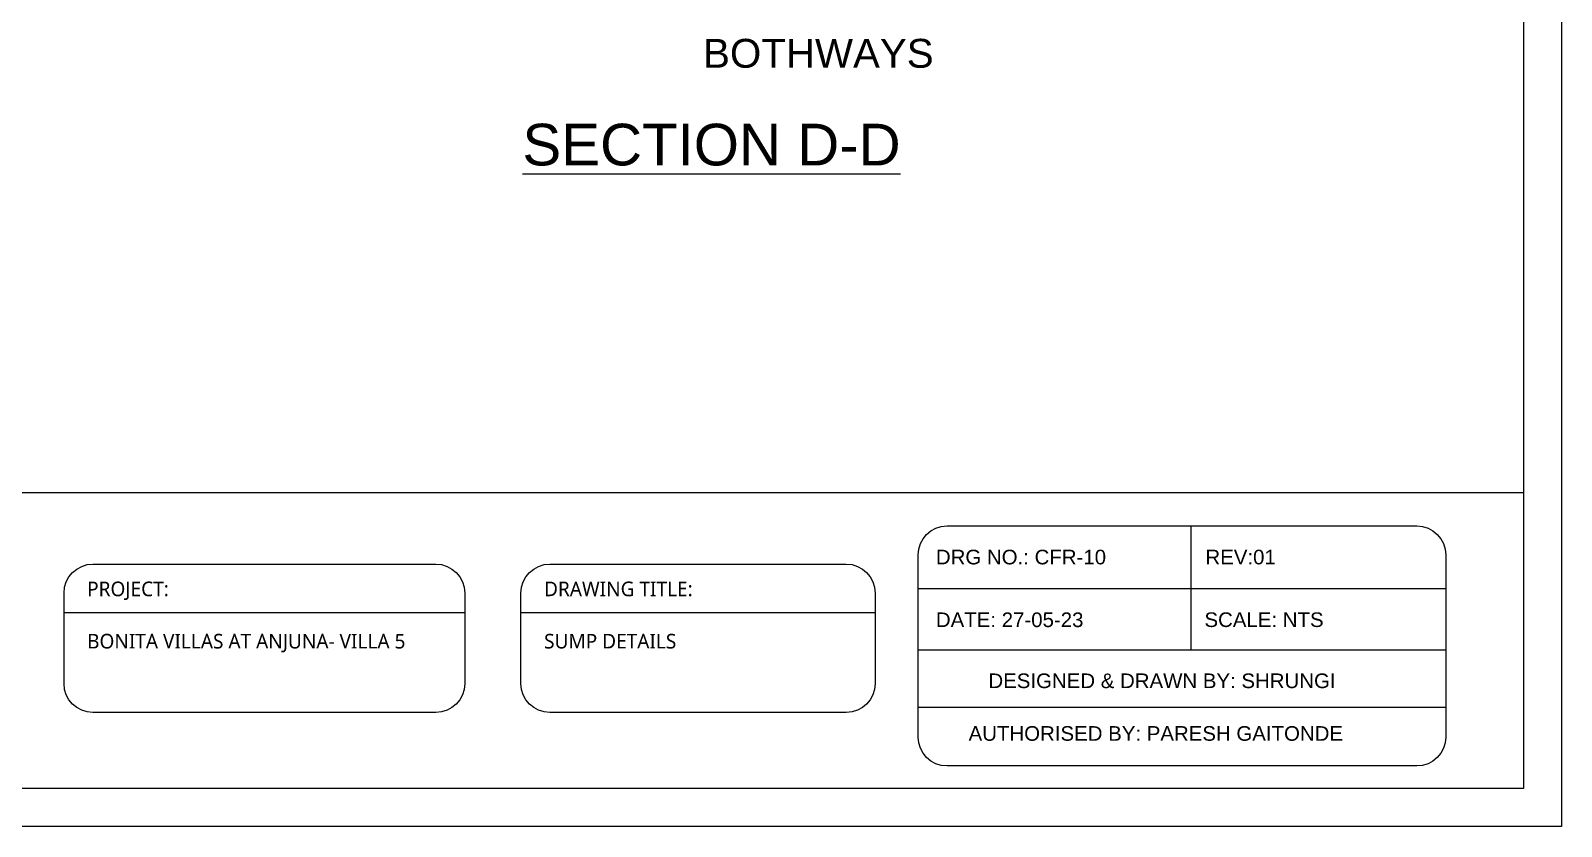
# Model space of a CAD drawing. Header units: millimetres. Extents: x 660818 to 959388, y -495289 to 50450.
# Drawn here: x 715551 to 724149, y -195940 to -191470 of the extents above; entities that cross this region are included whole.
import ezdxf
from ezdxf.enums import TextEntityAlignment as Align

# ---------------------------------------------------------------- set-up
doc = ezdxf.new("R2010")
doc.units = ezdxf.units.MM
doc.header["$LTSCALE"] = 0.01
doc.header["$MEASUREMENT"] = 0
doc.layers.add('dim', color=11, linetype='Continuous', lineweight=0)
doc.layers.add('Labels', color=4, linetype='Continuous')
doc.styles.add('SC-FTG1', font='SansSerif')
doc.styles.add('SC-FTG2', font='SansSerif')
doc.styles.get("Standard").update_dxf_attribs({"font": 'arial.ttf'})

msp = doc.modelspace()

# ---------------------------------------------------------------- linework, layer by layer
at = {"color": 40}
msp.add_line((710032.465, -194063.95), (723936.026, -194063.95), dxfattribs=at)
at = {"color": 151}
for p, q in [((722067.622, -194252.408), (722067.622, -194947.411)), ((720536.019, -194604.154), (723499.709, -194604.154)), ((715738.917, -194738.681), (717989.656, -194738.681)), ((718305.409, -194738.681), (720294.775, -194738.681)), ((720536.019, -194947.411), (723499.709, -194947.411)), ((720536.019, -195269.92), (723499.709, -195269.92))]:
    msp.add_line(p, q, dxfattribs=at)
for points in [[(709819.343, -185508.867), (724149.149, -185508.867), (724149.149, -195939.992), (709819.343, -195939.992)], [(710032.465, -185721.99), (723936.026, -185721.99), (723936.026, -195726.869), (710032.465, -195726.869)]]:
    msp.add_lwpolyline(points, close=True)
for points in [[(720698.588, -194252.408), (723337.14, -194252.408, -0.41421356), (723499.709, -194414.977), (723499.709, -195437.879, -0.41421356), (723337.14, -195600.448), (720698.588, -195600.448, -0.41421356), (720536.019, -195437.879), (720536.019, -194414.977, -0.41421356)], [(715901.486, -194466.444), (717827.087, -194466.444, -0.41421356), (717989.656, -194629.013), (717989.656, -195137.976, -0.41421356), (717827.087, -195300.545), (715901.486, -195300.545, -0.41421356), (715738.917, -195137.976), (715738.917, -194629.013, -0.41421356)], [(718467.978, -194466.444), (720132.206, -194466.444, -0.41421356), (720294.775, -194629.013), (720294.775, -195137.976, -0.41421356), (720132.206, -195300.545), (718467.978, -195300.545, -0.41421356), (718305.409, -195137.976), (718305.409, -194629.013, -0.41421356)]]:
    msp.add_lwpolyline(points, format="xyb", close=True, dxfattribs=at)

# ---------------------------------------------------------------- texts
at = {"color": 151, "attachment_point": 1}
for s, insert, char_height, width in [('DRG NO.: CFR-10', (720635.972, -194385.905), 82.11139, 1029.62703), ('REV:01', (722149.869, -194385.905), 82.1114, 1029.62703), ('DATE: 27-05-23', (720635.972, -194738.336), 82.11139, 1029.62703), ('SCALE: NTS', (722144.447, -194737.867), 82.1114, 1029.62703), ('DESIGNED & DRAWN BY: SHRUNGI', (720930.98, -195081.083), 82.11139, 2482.89366), ('AUTHORISED BY: PARESH GAITONDE', (720819.718, -195376.912), 82.11139, 2482.89366)]:
    msp.add_mtext(s, dxfattribs=dict(at, insert=insert, char_height=char_height, width=width))
for s, width, heights, insert, char_height in [('{\\fLucida Calligraphy|b0|i0|c0|p66;PROJECT:}', 3995.39936, [-82.111], (715868.739, -194564.927), 82.11139), ('{\\fLucida Calligraphy|b0|i0|c0|p66;DRAWING TITLE:}', 3995.39936, [-82.111], (718435.231, -194564.927), 82.11139), ('{\\fLucida Calligraphy|b0|i0|c0|p66;\\H0.9x;\\C40;BONITA VILLAS AT ANJUNA- VILLA 5}', 2323.4372, [-222.005], (715868.739, -194858.56), 91.23488), ('{\\fLucida Calligraphy|b0|i0|c0|p66;\\H0.9x;\\C40;SUMP DETAILS}', 4591.02795, [-82.111], (718435.231, -194858.56), 91.23488)]:
    msp.add_mtext_dynamic_manual_height_columns(s, width=width, gutter_width=12.5, heights=heights, dxfattribs=dict(at, insert=insert, char_height=char_height))
at = {"layer": 'dim', "color": 0, "lineweight": 25, "style": 'SC-FTG2'}
msp.add_text('BOTHWAYS', height=162, dxfattribs=at).set_placement((719328.328, -191597.357), align=Align.MIDDLE_LEFT)
at = {"layer": 'Labels', "lineweight": 25, "style": 'SC-FTG1'}
msp.add_text('%%USECTION D-D', height=234, dxfattribs=at).set_placement((719375.787, -192110.066), align=Align.MIDDLE_CENTER)

doc.saveas('drawing.dxf')
